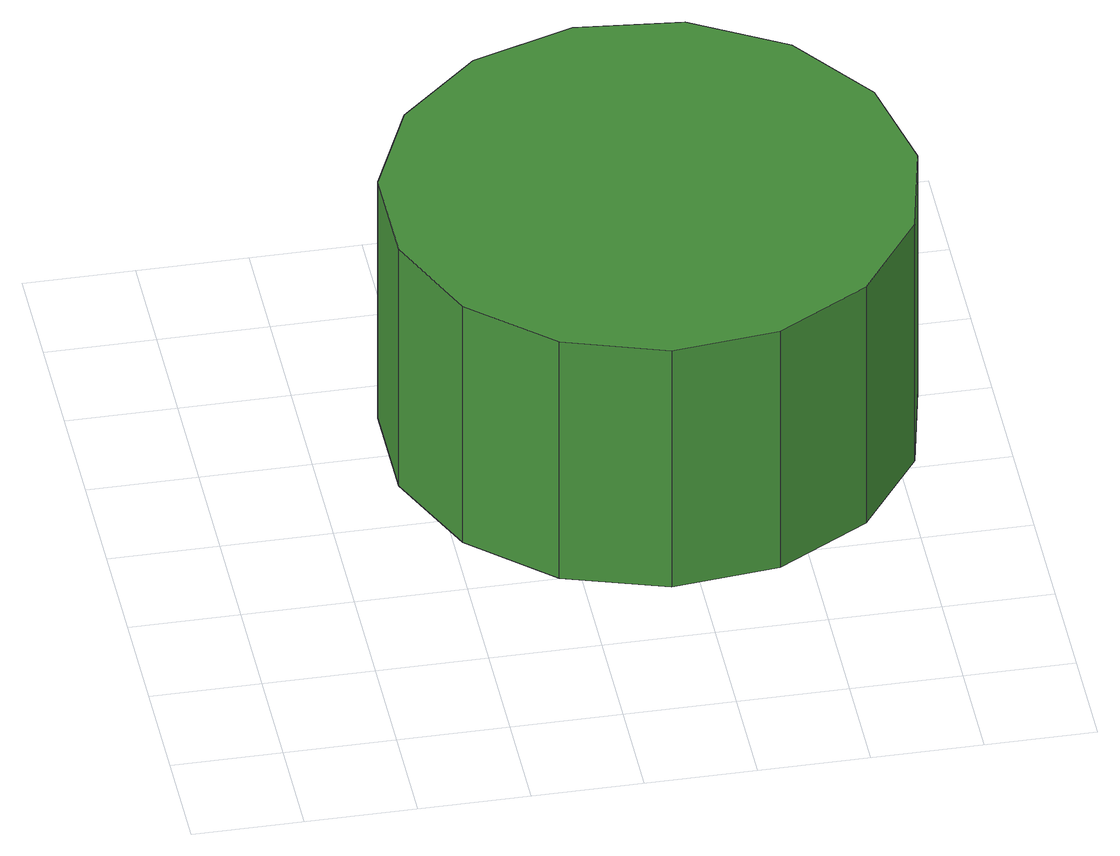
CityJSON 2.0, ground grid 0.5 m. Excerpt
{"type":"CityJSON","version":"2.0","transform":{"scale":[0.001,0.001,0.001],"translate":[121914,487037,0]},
"CityObjects":{
"tree1":{"type":"SolitaryVegetationObject","attributes":{"function":"something"},"geometry":[{"type":"MultiSurface","lod":"1","boundaries":[[[0,1,2,3,4,5,6,7,8,9,10,11,12,13,14]],[[15,16,17,18,19,20,21,22,23,24,25,26,27,28,29]],[[0,29,28,1]],[[1,28,27,2]],[[2,27,26,3]],[[3,26,25,4]],[[4,25,24,5]],[[5,24,23,6]],[[6,23,22,7]],[[7,22,21,8]],[[8,21,20,9]],[[9,20,19,10]],[[10,19,18,11]],[[11,18,17,12]],[[12,17,16,13]],[[13,16,15,14]],[[14,15,29,0]]]}]}
},
"vertices":[
[3176,2027,1469],[3074,2507,1469],[2785,2904,1469],[2360,3150,1469],[1872,3201,1469],[1405,3049,1469],[1040,2721,1469],[840,2272,1469],[840,1781,1469],[1040,1333,1469],[1405,1004,1469],[1872,853,1469],[2360,904,1469],[2785,1149,1469],[3074,1547,1469],[3074,1547,179],[2785,1149,179],[2360,904,179],[1872,853,179],[1405,1004,179],[1040,1333,179],[840,1781,179],[840,2272,179],[1040,2721,179],[1405,3049,179],[1872,3201,179],[2360,3150,179],[2785,2904,179],[3074,2507,179],[3176,2027,179]
]}
